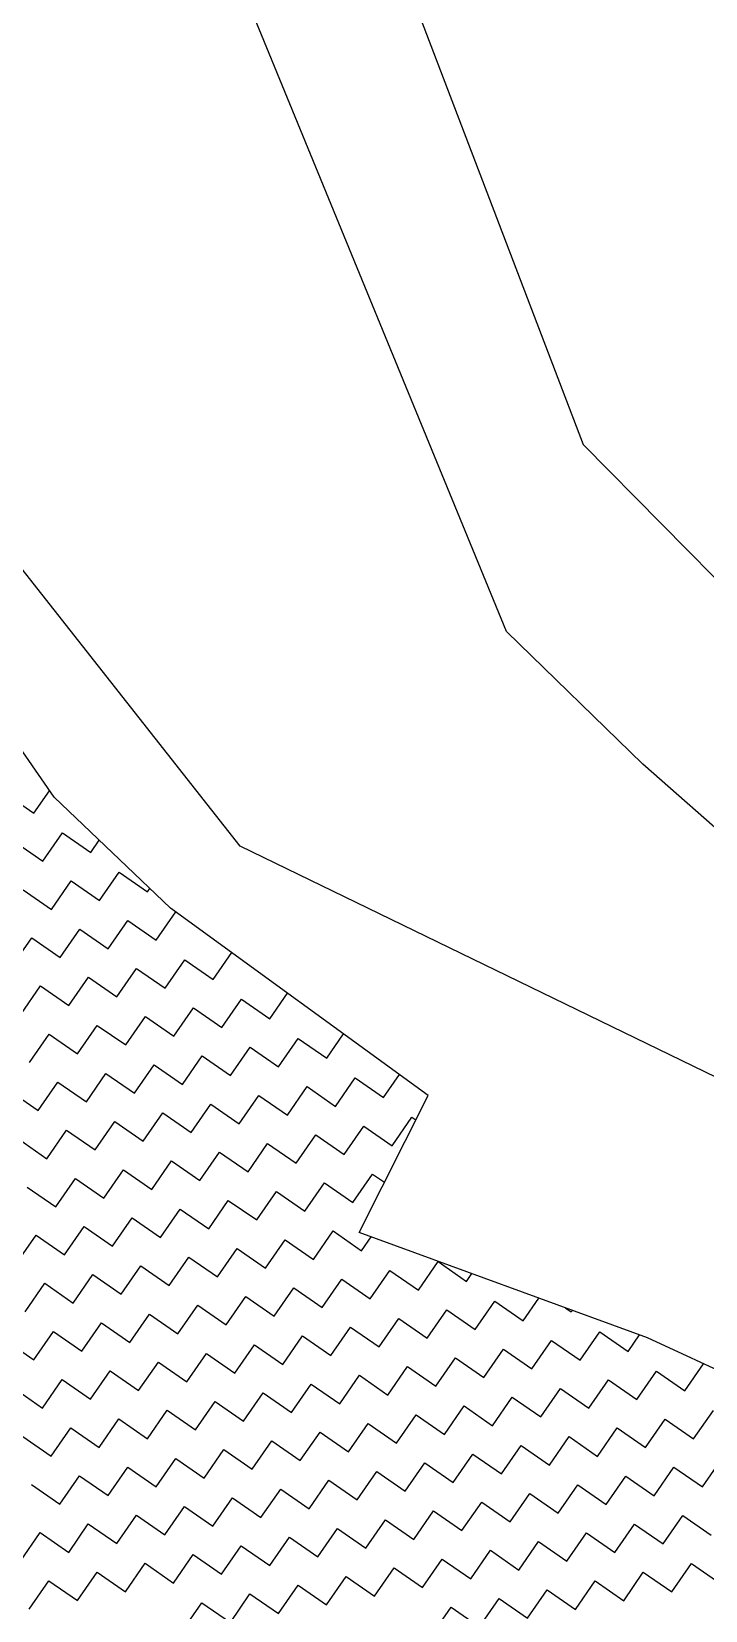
# Model space of a CAD drawing. Header units: metres. Extents: x 282167 to 284586, y 2020907 to 2023042.
# Drawn here: x 283925.8 to 284047.9, y 2021145.9 to 2021431.8 of the extents above; entities that cross this region are included whole.
import ezdxf

# ---------------------------------------------------------------- set-up
doc = ezdxf.new("R2010")
doc.units = ezdxf.units.M
doc.header["$MEASUREMENT"] = 0
for name, color, linetype in [('POLY_HATCH', 12, 'Continuous'), ('POLY_PARCEL', 6, 'Continuous'), ('POLY_WATER', 4, 'Continuous')]:
    doc.layers.add(name, color=color, linetype=linetype)

msp = doc.modelspace()

# ---------------------------------------------------------------- linework, layer by layer
at = {"layer": 'POLY_HATCH'}
for p, q in [((283929.86, 2021293.14), (283899.88, 2021336.5)), ((283951, 2021273.03), (283929.86, 2021293.14)), ((283997.67, 2021239.14), (283951, 2021273.03)), ((283985.15, 2021214.32), (283997.67, 2021239.14)), ((284037.41, 2021195.25), (283985.15, 2021214.32)), ((284068.08, 2021181.01), (284037.41, 2021195.25))]:
    msp.add_line(p, q, dxfattribs=at)
at = {"layer": 'POLY_HATCH', "linetype": 'Continuous'}
for p, q in [((283921.08, 2021293.81), (283926.23, 2021290.24)), ((283926.23, 2021290.24), (283929.05, 2021294.31)), ((283927.81, 2021281.53), (283931.38, 2021286.68)), ((283931.38, 2021286.68), (283936.53, 2021283.11)), ((283922.67, 2021285.1), (283927.81, 2021281.53)), ((283936.53, 2021283.11), (283938.07, 2021285.33)), ((283929.39, 2021272.82), (283932.96, 2021277.96)), ((283932.96, 2021277.96), (283938.11, 2021274.4)), ((283938.11, 2021274.4), (283941.67, 2021279.55)), ((283941.67, 2021279.55), (283946.82, 2021275.98)), ((283924.25, 2021276.38), (283929.39, 2021272.82)), ((283946.82, 2021275.98), (283947.25, 2021276.6)), ((283948.4, 2021267.27), (283951.93, 2021272.36)), ((283930.97, 2021264.1), (283934.54, 2021269.25)), ((283934.54, 2021269.25), (283939.69, 2021265.69)), ((283939.69, 2021265.69), (283943.25, 2021270.83)), ((283943.25, 2021270.83), (283948.4, 2021267.27)), ((283922.26, 2021262.52), (283925.83, 2021267.67)), ((283925.83, 2021267.67), (283930.97, 2021264.1)), ((283949.98, 2021258.55), (283953.55, 2021263.7)), ((283953.55, 2021263.7), (283958.69, 2021260.13)), ((283958.69, 2021260.13), (283962.07, 2021265)), ((283932.55, 2021255.39), (283936.12, 2021260.54)), ((283936.12, 2021260.54), (283941.27, 2021256.97)), ((283941.27, 2021256.97), (283944.83, 2021262.12)), ((283944.83, 2021262.12), (283949.98, 2021258.55)), ((283923.84, 2021253.81), (283927.41, 2021258.96)), ((283927.41, 2021258.96), (283932.55, 2021255.39)), ((283968.99, 2021253), (283972.2, 2021257.64)), ((283951.56, 2021249.84), (283955.13, 2021254.99)), ((283955.13, 2021254.99), (283960.28, 2021251.42)), ((283960.28, 2021251.42), (283963.84, 2021256.57)), ((283963.84, 2021256.57), (283968.99, 2021253)), ((283934.14, 2021246.68), (283937.7, 2021251.82)), ((283937.7, 2021251.82), (283942.85, 2021248.26)), ((283942.85, 2021248.26), (283946.42, 2021253.41)), ((283946.42, 2021253.41), (283951.56, 2021249.84)), ((283925.42, 2021245.1), (283928.99, 2021250.24)), ((283928.99, 2021250.24), (283934.14, 2021246.68)), ((283970.57, 2021244.29), (283974.14, 2021249.43)), ((283974.14, 2021249.43), (283979.28, 2021245.87)), ((283979.28, 2021245.87), (283982.34, 2021250.28)), ((283953.14, 2021241.13), (283956.71, 2021246.27)), ((283956.71, 2021246.27), (283961.86, 2021242.71)), ((283961.86, 2021242.71), (283965.42, 2021247.85)), ((283965.42, 2021247.85), (283970.57, 2021244.29)), ((283935.72, 2021237.96), (283939.28, 2021243.11)), ((283939.28, 2021243.11), (283944.43, 2021239.55)), ((283944.43, 2021239.55), (283948, 2021244.69)), ((283948, 2021244.69), (283953.14, 2021241.13)), ((283927, 2021236.38), (283930.57, 2021241.53)), ((283930.57, 2021241.53), (283935.72, 2021237.96)), ((283972.15, 2021235.57), (283975.72, 2021240.72)), ((283975.72, 2021240.72), (283980.86, 2021237.15)), ((283980.86, 2021237.15), (283984.43, 2021242.3)), ((283984.43, 2021242.3), (283989.58, 2021238.74)), ((283989.58, 2021238.74), (283992.47, 2021242.92)), ((283921.86, 2021239.95), (283927, 2021236.38)), ((283954.72, 2021232.41), (283958.29, 2021237.56)), ((283958.29, 2021237.56), (283963.44, 2021233.99)), ((283963.44, 2021233.99), (283967, 2021239.14)), ((283967, 2021239.14), (283972.15, 2021235.57)), ((283937.3, 2021229.25), (283940.86, 2021234.4)), ((283940.86, 2021234.4), (283946.01, 2021230.83)), ((283946.01, 2021230.83), (283949.58, 2021235.98)), ((283949.58, 2021235.98), (283954.72, 2021232.41)), ((283991.16, 2021230.02), (283994.72, 2021235.17)), ((283994.72, 2021235.17), (283995.43, 2021234.68)), ((283928.58, 2021227.67), (283932.15, 2021232.82)), ((283932.15, 2021232.82), (283937.3, 2021229.25)), ((283973.73, 2021226.86), (283977.3, 2021232.01)), ((283977.3, 2021232.01), (283982.44, 2021228.44)), ((283982.44, 2021228.44), (283986.01, 2021233.59)), ((283986.01, 2021233.59), (283991.16, 2021230.02)), ((283923.44, 2021231.24), (283928.58, 2021227.67)), ((283956.3, 2021223.7), (283959.87, 2021228.85)), ((283959.87, 2021228.85), (283965.02, 2021225.28)), ((283965.02, 2021225.28), (283968.58, 2021230.43)), ((283968.58, 2021230.43), (283973.73, 2021226.86)), ((283947.59, 2021222.12), (283951.16, 2021227.27)), ((283951.16, 2021227.27), (283956.3, 2021223.7)), ((283930.16, 2021218.96), (283933.73, 2021224.1)), ((283933.73, 2021224.1), (283938.88, 2021220.54)), ((283938.88, 2021220.54), (283942.44, 2021225.68)), ((283942.44, 2021225.68), (283947.59, 2021222.12)), ((283975.31, 2021218.15), (283978.88, 2021223.29)), ((283978.88, 2021223.29), (283984.03, 2021219.73)), ((283984.03, 2021219.73), (283987.59, 2021224.88)), ((283987.59, 2021224.88), (283989.73, 2021223.39)), ((283925.02, 2021222.52), (283930.16, 2021218.96)), ((283957.89, 2021214.99), (283961.45, 2021220.13)), ((283961.45, 2021220.13), (283966.6, 2021216.57)), ((283966.6, 2021216.57), (283970.16, 2021221.71)), ((283970.16, 2021221.71), (283975.31, 2021218.15)), ((283949.17, 2021213.4), (283952.74, 2021218.55)), ((283952.74, 2021218.55), (283957.89, 2021214.99)), ((283931.75, 2021210.24), (283935.31, 2021215.39)), ((283935.31, 2021215.39), (283940.46, 2021211.82)), ((283940.46, 2021211.82), (283944.02, 2021216.97)), ((283944.02, 2021216.97), (283949.17, 2021213.4)), ((283976.89, 2021209.43), (283980.46, 2021214.58)), ((283980.46, 2021214.58), (283985.61, 2021211.01)), ((283923.03, 2021208.66), (283926.6, 2021213.81)), ((283926.6, 2021213.81), (283931.75, 2021210.24)), ((283968.18, 2021207.85), (283971.75, 2021213)), ((283971.75, 2021213), (283976.89, 2021209.43)), ((283985.61, 2021211.01), (283987.34, 2021213.52)), ((283950.75, 2021204.69), (283954.32, 2021209.84)), ((283954.32, 2021209.84), (283959.47, 2021206.27)), ((283959.47, 2021206.27), (283963.03, 2021211.42)), ((283963.03, 2021211.42), (283968.18, 2021207.85)), ((283995.9, 2021203.88), (283999.47, 2021209.03)), ((283999.47, 2021209.03), (284004.61, 2021205.46)), ((283933.33, 2021201.53), (283936.89, 2021206.68)), ((283936.89, 2021206.68), (283942.04, 2021203.11)), ((283942.04, 2021203.11), (283945.61, 2021208.26)), ((283945.61, 2021208.26), (283950.75, 2021204.69)), ((283978.47, 2021200.72), (283982.04, 2021205.87)), ((283982.04, 2021205.87), (283987.19, 2021202.3)), ((283987.19, 2021202.3), (283990.75, 2021207.45)), ((283990.75, 2021207.45), (283995.9, 2021203.88)), ((284004.61, 2021205.46), (284005.58, 2021206.86)), ((283924.61, 2021199.95), (283928.18, 2021205.1)), ((283928.18, 2021205.1), (283933.33, 2021201.53)), ((283969.76, 2021199.14), (283973.33, 2021204.29)), ((283973.33, 2021204.29), (283978.47, 2021200.72)), ((283952.33, 2021195.98), (283955.9, 2021201.13)), ((283955.9, 2021201.13), (283961.05, 2021197.56)), ((283961.05, 2021197.56), (283964.61, 2021202.71)), ((283964.61, 2021202.71), (283969.76, 2021199.14)), ((283997.48, 2021195.17), (284001.05, 2021200.32)), ((284001.05, 2021200.32), (284006.19, 2021196.75)), ((284006.19, 2021196.75), (284009.76, 2021201.9)), ((284009.76, 2021201.9), (284014.91, 2021198.33)), ((284014.91, 2021198.33), (284017.74, 2021202.42)), ((284022.5, 2021200.69), (284023.62, 2021199.91)), ((284023.62, 2021199.91), (284023.82, 2021200.2)), ((283934.91, 2021192.82), (283938.47, 2021197.96)), ((283938.47, 2021197.96), (283943.62, 2021194.4)), ((283943.62, 2021194.4), (283947.19, 2021199.54)), ((283947.19, 2021199.54), (283952.33, 2021195.98)), ((283988.77, 2021193.59), (283992.33, 2021198.73)), ((283992.33, 2021198.73), (283997.48, 2021195.17)), ((283921.05, 2021194.8), (283926.19, 2021191.24)), ((283926.19, 2021191.24), (283929.76, 2021196.38)), ((283929.76, 2021196.38), (283934.91, 2021192.82)), ((283971.34, 2021190.43), (283974.91, 2021195.57)), ((283974.91, 2021195.57), (283980.05, 2021192.01)), ((283980.05, 2021192.01), (283983.62, 2021197.15)), ((283983.62, 2021197.15), (283988.77, 2021193.59)), ((284016.49, 2021189.62), (284020.05, 2021194.76)), ((284020.05, 2021194.76), (284025.2, 2021191.2)), ((284025.2, 2021191.2), (284028.77, 2021196.34)), ((284028.77, 2021196.34), (284033.92, 2021192.78)), ((284033.92, 2021192.78), (284035.99, 2021195.77)), ((283953.91, 2021187.26), (283957.48, 2021192.41)), ((283957.48, 2021192.41), (283962.63, 2021188.85)), ((283962.63, 2021188.85), (283966.19, 2021193.99)), ((283966.19, 2021193.99), (283971.34, 2021190.43)), ((283999.06, 2021186.46), (284002.63, 2021191.6)), ((284002.63, 2021191.6), (284007.78, 2021188.04)), ((284007.78, 2021188.04), (284011.34, 2021193.18)), ((284011.34, 2021193.18), (284016.49, 2021189.62)), ((283936.49, 2021184.1), (283940.05, 2021189.25)), ((283940.05, 2021189.25), (283945.2, 2021185.68)), ((283945.2, 2021185.68), (283948.77, 2021190.83)), ((283948.77, 2021190.83), (283953.91, 2021187.26)), ((283990.35, 2021184.87), (283993.91, 2021190.02)), ((283993.91, 2021190.02), (283999.06, 2021186.46)), ((284035.5, 2021184.06), (284039.06, 2021189.21)), ((284039.06, 2021189.21), (284044.21, 2021185.65)), ((284044.21, 2021185.65), (284047.59, 2021190.52)), ((283922.63, 2021186.09), (283927.77, 2021182.52)), ((283927.77, 2021182.52), (283931.34, 2021187.67)), ((283931.34, 2021187.67), (283936.49, 2021184.1)), ((283972.92, 2021181.71), (283976.49, 2021186.86)), ((283976.49, 2021186.86), (283981.64, 2021183.29)), ((283981.64, 2021183.29), (283985.2, 2021188.44)), ((283985.2, 2021188.44), (283990.35, 2021184.87)), ((284018.07, 2021180.9), (284021.64, 2021186.05)), ((284021.64, 2021186.05), (284026.78, 2021182.48)), ((284026.78, 2021182.48), (284030.35, 2021187.63)), ((284030.35, 2021187.63), (284035.5, 2021184.06)), ((283955.49, 2021178.55), (283959.06, 2021183.7)), ((283959.06, 2021183.7), (283964.21, 2021180.13)), ((283964.21, 2021180.13), (283967.77, 2021185.28)), ((283967.77, 2021185.28), (283972.92, 2021181.71)), ((284009.36, 2021179.32), (284012.92, 2021184.47)), ((284012.92, 2021184.47), (284018.07, 2021180.9)), ((283938.07, 2021175.39), (283941.63, 2021180.54)), ((283941.63, 2021180.54), (283946.78, 2021176.97)), ((283946.78, 2021176.97), (283950.35, 2021182.12)), ((283950.35, 2021182.12), (283955.49, 2021178.55)), ((283991.93, 2021176.16), (283995.5, 2021181.31)), ((283995.5, 2021181.31), (284000.64, 2021177.74)), ((284000.64, 2021177.74), (284004.21, 2021182.89)), ((284004.21, 2021182.89), (284009.36, 2021179.32)), ((284037.08, 2021175.35), (284040.64, 2021180.5)), ((284040.64, 2021180.5), (284045.79, 2021176.93)), ((284045.79, 2021176.93), (284049.36, 2021182.08)), ((283924.21, 2021177.38), (283929.35, 2021173.81)), ((283929.35, 2021173.81), (283932.92, 2021178.96)), ((283932.92, 2021178.96), (283938.07, 2021175.39)), ((283974.5, 2021173), (283978.07, 2021178.15)), ((283978.07, 2021178.15), (283983.22, 2021174.58)), ((283983.22, 2021174.58), (283986.78, 2021179.73)), ((283986.78, 2021179.73), (283991.93, 2021176.16)), ((284019.65, 2021172.19), (284023.22, 2021177.34)), ((284023.22, 2021177.34), (284028.36, 2021173.77)), ((284028.36, 2021173.77), (284031.93, 2021178.92)), ((284031.93, 2021178.92), (284037.08, 2021175.35)), ((283957.08, 2021169.84), (283960.64, 2021174.99)), ((283960.64, 2021174.99), (283965.79, 2021171.42)), ((283965.79, 2021171.42), (283969.36, 2021176.57)), ((283969.36, 2021176.57), (283974.5, 2021173)), ((284010.94, 2021170.61), (284014.5, 2021175.76)), ((284014.5, 2021175.76), (284019.65, 2021172.19)), ((283939.65, 2021166.68), (283943.22, 2021171.82)), ((283943.22, 2021171.82), (283948.36, 2021168.26)), ((283948.36, 2021168.26), (283951.93, 2021173.4)), ((283951.93, 2021173.4), (283957.08, 2021169.84)), ((283993.51, 2021167.45), (283997.08, 2021172.59)), ((283997.08, 2021172.59), (284002.22, 2021169.03)), ((284002.22, 2021169.03), (284005.79, 2021174.18)), ((284005.79, 2021174.18), (284010.94, 2021170.61)), ((284038.66, 2021166.64), (284042.22, 2021171.79)), ((284042.22, 2021171.79), (284047.37, 2021168.22)), ((284047.37, 2021168.22), (284050.94, 2021173.37)), ((283925.79, 2021168.66), (283930.94, 2021165.1)), ((283930.94, 2021165.1), (283934.5, 2021170.24)), ((283934.5, 2021170.24), (283939.65, 2021166.68)), ((283976.08, 2021164.29), (283979.65, 2021169.43)), ((283979.65, 2021169.43), (283984.8, 2021165.87)), ((283984.8, 2021165.87), (283988.36, 2021171.01)), ((283988.36, 2021171.01), (283993.51, 2021167.45)), ((284029.94, 2021165.06), (284033.51, 2021170.2)), ((284033.51, 2021170.2), (284038.66, 2021166.64)), ((283958.66, 2021161.12), (283962.22, 2021166.27)), ((283962.22, 2021166.27), (283967.37, 2021162.71)), ((283967.37, 2021162.71), (283970.94, 2021167.85)), ((283970.94, 2021167.85), (283976.08, 2021164.29)), ((284012.52, 2021161.9), (284016.08, 2021167.04)), ((284016.08, 2021167.04), (284021.23, 2021163.48)), ((284021.23, 2021163.48), (284024.8, 2021168.62)), ((284024.8, 2021168.62), (284029.94, 2021165.06)), ((283941.23, 2021157.96), (283944.8, 2021163.11)), ((283944.8, 2021163.11), (283949.94, 2021159.54)), ((283949.94, 2021159.54), (283953.51, 2021164.69)), ((283953.51, 2021164.69), (283958.66, 2021161.12)), ((283995.09, 2021158.73), (283998.66, 2021163.88)), ((283998.66, 2021163.88), (284003.8, 2021160.32)), ((284003.8, 2021160.32), (284007.37, 2021165.46)), ((284007.37, 2021165.46), (284012.52, 2021161.9)), ((284040.24, 2021157.92), (284043.8, 2021163.07)), ((284043.8, 2021163.07), (284048.95, 2021159.51)), ((283932.52, 2021156.38), (283936.08, 2021161.53)), ((283936.08, 2021161.53), (283941.23, 2021157.96)), ((283977.66, 2021155.57), (283981.23, 2021160.72)), ((283981.23, 2021160.72), (283986.38, 2021157.15)), ((283986.38, 2021157.15), (283989.94, 2021162.3)), ((283989.94, 2021162.3), (283995.09, 2021158.73)), ((284031.52, 2021156.34), (284035.09, 2021161.49)), ((284035.09, 2021161.49), (284040.24, 2021157.92)), ((283923.8, 2021154.8), (283927.37, 2021159.95)), ((283927.37, 2021159.95), (283932.52, 2021156.38)), ((283960.24, 2021152.41), (283963.8, 2021157.56)), ((283963.8, 2021157.56), (283968.95, 2021153.99)), ((283968.95, 2021153.99), (283972.52, 2021159.14)), ((283972.52, 2021159.14), (283977.66, 2021155.57)), ((284014.1, 2021153.18), (284017.66, 2021158.33)), ((284017.66, 2021158.33), (284022.81, 2021154.76)), ((284022.81, 2021154.76), (284026.38, 2021159.91)), ((284026.38, 2021159.91), (284031.52, 2021156.34)), ((283942.81, 2021149.25), (283946.38, 2021154.4)), ((283946.38, 2021154.4), (283951.52, 2021150.83)), ((283951.52, 2021150.83), (283955.09, 2021155.98)), ((283955.09, 2021155.98), (283960.24, 2021152.41)), ((283996.67, 2021150.02), (284000.24, 2021155.17)), ((284000.24, 2021155.17), (284005.38, 2021151.6)), ((284005.38, 2021151.6), (284008.95, 2021156.75)), ((284008.95, 2021156.75), (284014.1, 2021153.18)), ((284041.82, 2021149.21), (284045.39, 2021154.36)), ((284045.39, 2021154.36), (284050.53, 2021150.79)), ((283934.1, 2021147.67), (283937.66, 2021152.82)), ((283937.66, 2021152.82), (283942.81, 2021149.25)), ((283979.24, 2021146.86), (283982.81, 2021152.01)), ((283982.81, 2021152.01), (283987.96, 2021148.44)), ((283987.96, 2021148.44), (283991.52, 2021153.59)), ((283991.52, 2021153.59), (283996.67, 2021150.02)), ((284033.11, 2021147.63), (284036.67, 2021152.78)), ((284036.67, 2021152.78), (284041.82, 2021149.21)), ((283925.38, 2021146.09), (283928.95, 2021151.24)), ((283928.95, 2021151.24), (283934.1, 2021147.67)), ((283961.82, 2021143.7), (283965.38, 2021148.85)), ((283965.38, 2021148.85), (283970.53, 2021145.28)), ((283970.53, 2021145.28), (283974.1, 2021150.43)), ((283974.1, 2021150.43), (283979.24, 2021146.86)), ((284015.68, 2021144.47), (284019.25, 2021149.62)), ((284019.25, 2021149.62), (284024.39, 2021146.05)), ((284024.39, 2021146.05), (284027.96, 2021151.2)), ((284027.96, 2021151.2), (284033.11, 2021147.63)), ((283953.1, 2021142.12), (283956.67, 2021147.26)), ((283956.67, 2021147.26), (283961.82, 2021143.7)), ((283998.25, 2021141.31), (284001.82, 2021146.45)), ((284001.82, 2021146.45), (284006.97, 2021142.89)), ((284006.97, 2021142.89), (284010.53, 2021148.04)), ((284010.53, 2021148.04), (284015.68, 2021144.47))]:
    msp.add_line(p, q, dxfattribs=at)
at = {"layer": 'POLY_PARCEL'}
for p, q in [((283963.57, 2021284.27), (283812.52, 2021476)), ((284069.71, 2021232.78), (283963.57, 2021284.27))]:
    msp.add_line(p, q, dxfattribs=at)
at = {"layer": 'POLY_WATER'}
for p, q in [((283971.45, 2021499.14), (284025.78, 2021357.01)), ((284011.9, 2021323.17), (283949.3, 2021475.31)), ((284025.78, 2021357.01), (284094.7, 2021287.09)), ((284036.56, 2021299.13), (284011.9, 2021323.17)), ((284082.73, 2021258.45), (284036.56, 2021299.13))]:
    msp.add_line(p, q, dxfattribs=at)

doc.saveas('drawing.dxf')
